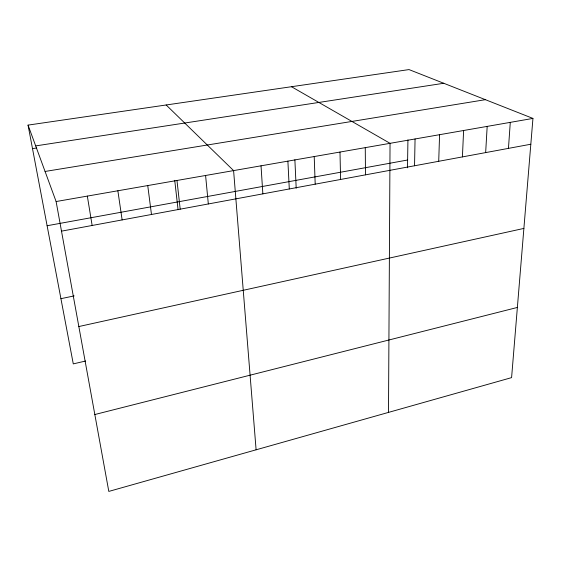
<?xml version="1.0" encoding="UTF-8"?>
<svg xmlns="http://www.w3.org/2000/svg" width="561" height="561" viewBox="0 0 561 561"><rect width="100%" height="100%" fill="white"/><g stroke="black" fill="none" stroke-linecap="round" stroke-linejoin="round"><path stroke-width="0.84" d="M388.5 412.398L390.042 143.321L291.482 86.717M407.503 167.809L407.931 139.927M414.544 165.768L415.063 138.96M438.716 161.288L439.579 134.689M462.411 156.905L463.61 130.496M485.658 152.599L487.179 126.393M508.455 148.377L510.286 122.361M532.95 118.413L511.59 377.623L108.806 491.415L56.114 201.539L28.05 125.11L409.018 69.585L532.95 118.413L56.114 201.539M94.83 414.53L517.375 307.449M85.63 361.011L73.281 363.893L28.05 125.11M78.835 326.544L523.883 228.418M60.925 298.676L74.164 295.906M61.493 231.153L530.825 144.233M47.11 225.739L407.623 160.004M45.069 171.456L485.398 99.676M32.503 148.637L36.731 147.985M35.687 145.902L443.765 83.273M166.161 104.977L233.593 170.6L256.104 449.803M87.334 196.098L92.144 225.473M117.866 190.775L122.13 219.919M147.739 185.565L151.477 214.484M176.974 180.467L180.2 209.169M174.73 180.333L178.075 209.744M205.585 175.481L208.327 203.959M261.026 165.818L262.857 193.861M287.891 161.133L289.294 188.966M294.876 159.766L296.201 188.244M314.209 156.547L315.198 184.162M339.994 152.045L340.59 179.464M365.267 147.641L365.477 174.85"/></g></svg>
